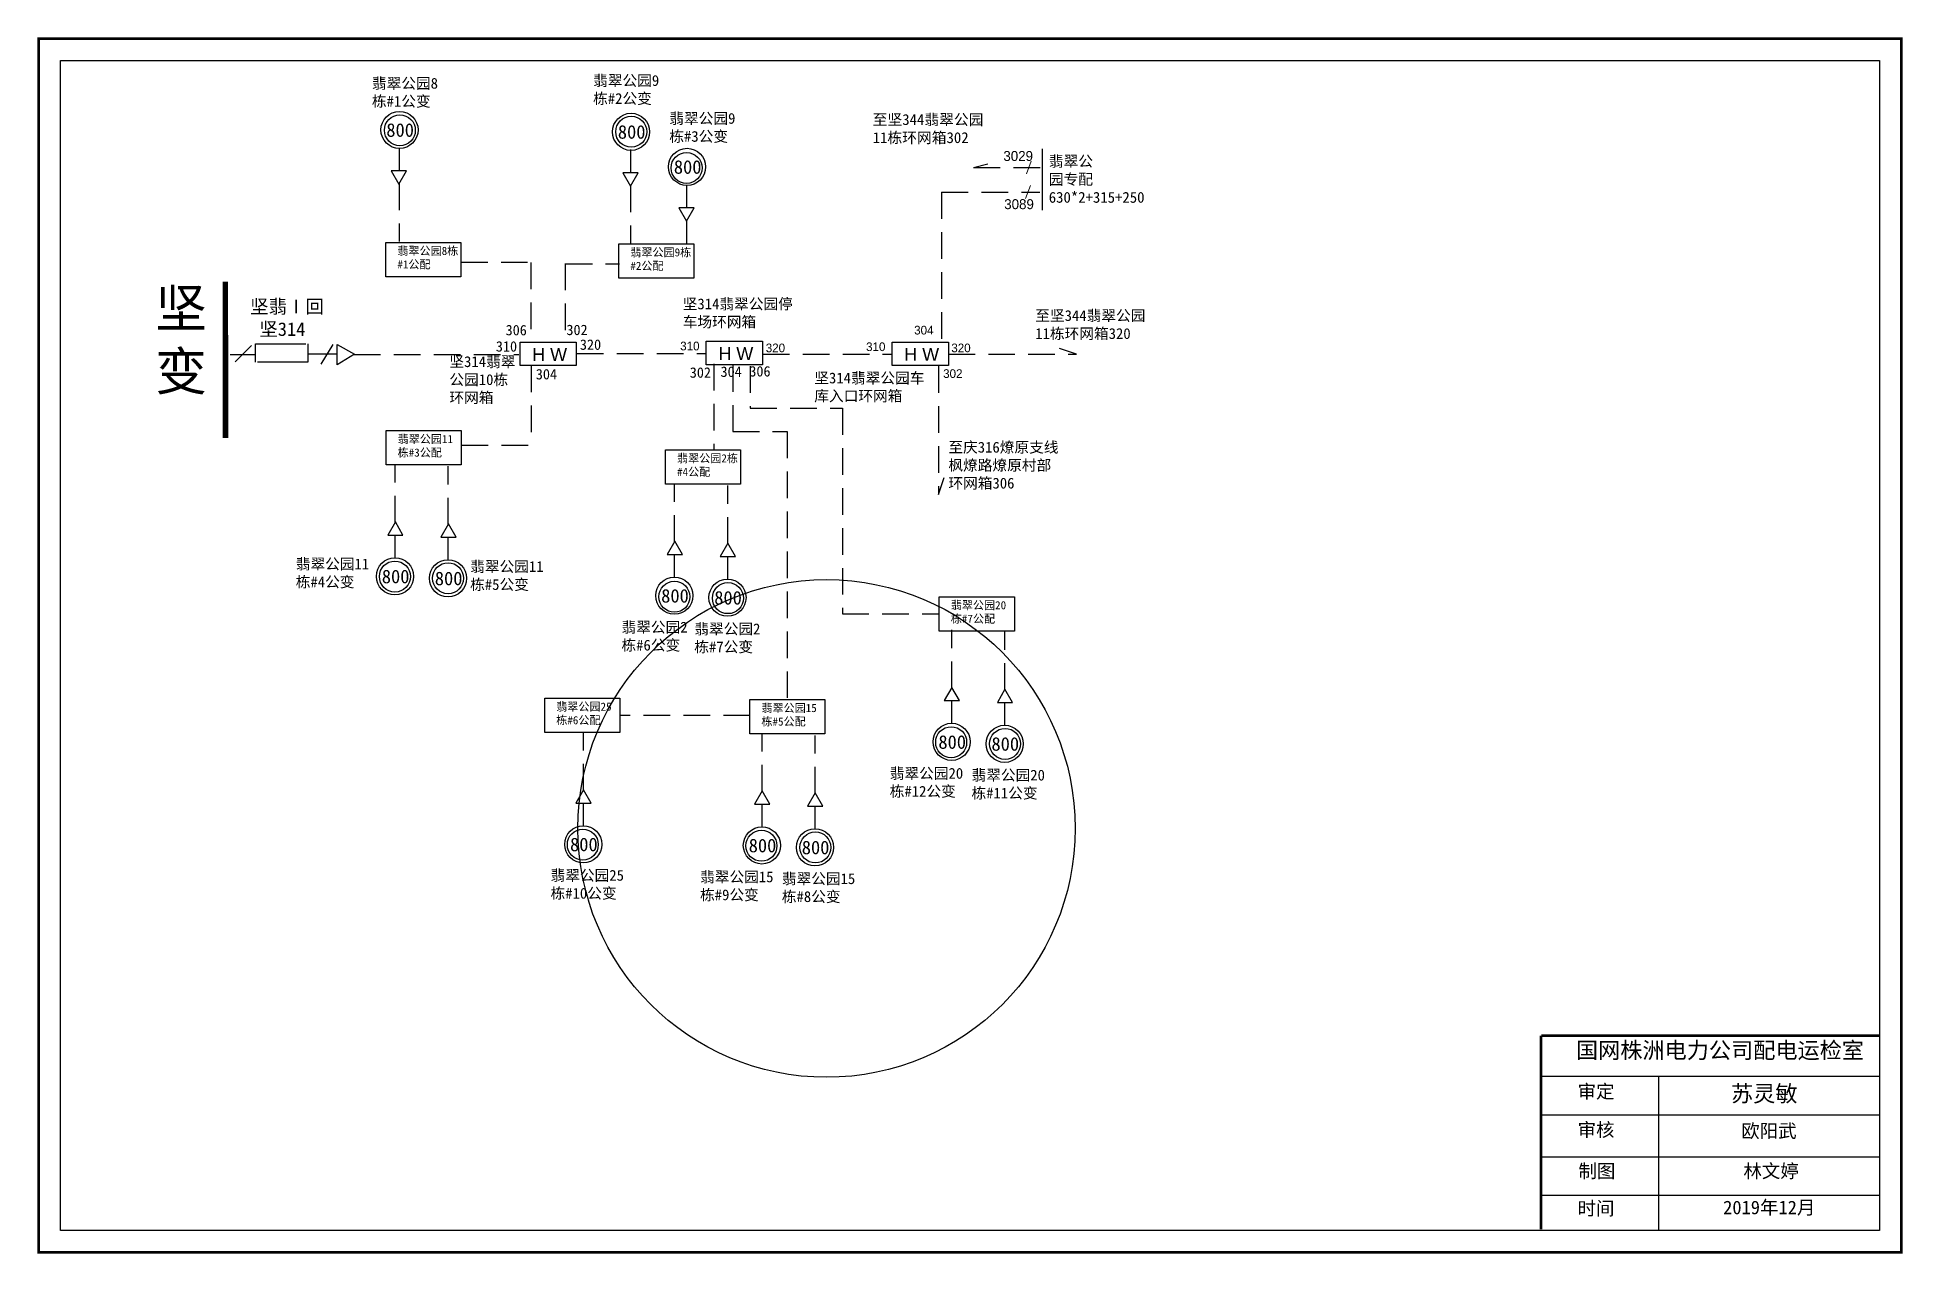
# Model space of a CAD drawing. Extents: x 0 to 344, y -1 to 224.
import ezdxf

# ---------------------------------------------------------------- set-up
doc = ezdxf.new("R2010")
doc.units = 0
doc.header["$LTSCALE"] = 0.774411
doc.linetypes.add('ACAD_ISO02W100', pattern=[15, 12, -3])
doc.linetypes.add('DASHED2', pattern=[9.525, 6.35, -3.175])
doc.layers.get('0').update_dxf_attribs({"linetype": 'CONTINUOUS'})
doc.layers.add('0-RefEdit0', color=7, linetype='CONTINUOUS')
doc.layers.add('MiniCADLayer', color=7, linetype='CONTINUOUS', lineweight=20)
doc.styles.add('hztxt_txtstyle_0.00_0_0', font='', dxfattribs={"bigfont": 'hztxt.shx'})
doc.styles.add('hztxt_txtstyle_1.99_0_0', font='', dxfattribs={"height": 1.9941, "bigfont": 'hztxt.shx'})
doc.styles.get("Standard").update_dxf_attribs({"font": '', "height": 2.5})
doc.styles.add('字体', font='simkai_0.ttf', dxfattribs={"height": 2.5})
doc.styles.get('hztxt_txtstyle_0.00_0_0').set_extended_font_data('hztxt')
doc.styles.get('hztxt_txtstyle_1.99_0_0').set_extended_font_data('hztxt')
doc.styles.get('Standard').set_extended_font_data('SimSun')

msp = doc.modelspace()

# ---------------------------------------------------------------- linework, layer by layer
at = {"linetype": 'DASHED2'}
for p, q in [((66.41, 203.45), (66.41, 199.14)), ((109.17, 203.1), (109.17, 198.79)), ((66.41, 196.85), (66.41, 186.13)), ((109.16, 196.5), (109.16, 185.78)), ((119.51, 196.63), (119.51, 192.32)), ((166.59, 195.26), (166.59, 167.59)), ((119.5, 190.03), (119.5, 185.73)), ((90.76, 182.25), (90.76, 167.62)), ((97.06, 182.11), (97.06, 167.48)), ((99.25, 165.49), (122.92, 165.49)), ((133.58, 165.35), (157.26, 165.35)), ((167.85, 165.35), (191.53, 165.35)), ((58.09, 165.32), (88.55, 165.32)), ((90.83, 163.24), (90.83, 148.61)), ((124.56, 163.57), (124.56, 147.57)), ((166, 163.12), (166, 139.44)), ((65.7, 134.29), (65.7, 145.02)), ((75.49, 133.93), (75.49, 144.66)), ((117.3, 130.72), (117.3, 141.45)), ((127.09, 130.37), (127.09, 141.09)), ((65.69, 127.69), (65.69, 132)), ((75.49, 127.34), (75.49, 131.65)), ((117.29, 124.13), (117.29, 128.44)), ((127.09, 123.77), (127.09, 128.08)), ((168.48, 103.75), (168.48, 114.48)), ((178.28, 103.39), (178.28, 114.12)), ((168.48, 97.15), (168.48, 101.46)), ((178.27, 96.8), (178.27, 101.11)), ((100.46, 84.84), (100.46, 95.57)), ((133.46, 84.64), (133.46, 95.37)), ((143.25, 84.28), (143.25, 95.01)), ((100.46, 78.25), (100.46, 82.56)), ((133.45, 78.04), (133.45, 82.35)), ((143.25, 77.69), (143.25, 82))]:
    msp.add_line(p, q, dxfattribs=at)
at = {"color": 0, "linetype": 'DASHED2'}
for p, q in [((172.51, 199.8), (184.89, 199.8)), ((166.6, 195.26), (184.73, 195.26)), ((77.86, 182.35), (90.85, 182.35)), ((97.18, 182.04), (107.14, 182.04)), ((77.94, 148.56), (90.93, 148.56))]:
    msp.add_line(p, q, dxfattribs=at)
at = {"linetype": 'Continuous'}
for p, q in [((39.13, 166.96), (36.14, 163.96)), ((49.58, 165.41), (54.84, 165.41)), ((52.04, 163.54), (54.23, 167.17)), ((54.95, 163.39), (54.95, 167.16)), ((54.95, 167.16), (58.18, 165.35)), ((191.53, 165.35), (188.35, 166.42)), ((58.18, 165.35), (54.95, 163.39)), ((166, 139.44), (167.06, 142.62)), ((277.35, 32.1), (339.71, 32.1)), ((298.99, 32.09), (298.99, 3.76)), ((277.35, 25), (339.71, 25)), ((277.35, 17.25), (339.71, 17.25)), ((277.35, 10.14), (339.71, 10.14))]:
    msp.add_line(p, q, dxfattribs=at)
at = {"linetype": 'ACAD_ISO02W100'}
msp.add_line((39.89, 165.24), (35.21, 165.24), dxfattribs=at)
at = {"linetype": 'Continuous', "const_width": 0.5}
msp.add_lwpolyline([(-0.15, 223.58), (343.83, 223.58), (343.83, -0.39), (-0.15, -0.39)], close=True, dxfattribs=at)
at = {"linetype": 'Continuous'}
for points in [[(3.9, 219.53), (339.78, 219.53), (339.78, 3.66), (3.9, 3.66)], [(66.39, 196.73), (67.8, 199.18), (64.97, 199.18)], [(109.14, 196.38), (110.55, 198.83), (107.73, 198.83)], [(119.48, 189.91), (120.89, 192.36), (118.07, 192.36)], [(63.96, 185.98), (77.83, 185.98), (77.83, 179.64), (63.96, 179.64)], [(106.98, 185.71), (120.86, 185.71), (120.86, 179.38), (106.98, 179.38)], [(88.74, 167.56), (99.13, 167.56), (99.13, 163.24), (88.74, 163.24)], [(123.12, 167.73), (133.51, 167.73), (133.51, 163.4), (123.12, 163.4)], [(157.45, 167.59), (167.84, 167.59), (167.84, 163.26), (157.45, 163.26)], [(64.01, 151.27), (77.88, 151.27), (77.88, 144.93), (64.01, 144.93)], [(115.61, 147.7), (129.48, 147.7), (129.48, 141.36), (115.61, 141.36)], [(65.72, 134.41), (64.31, 131.97), (67.13, 131.97)], [(75.51, 134.06), (74.1, 131.61), (76.93, 131.61)], [(117.32, 130.85), (115.9, 128.4), (118.73, 128.4)], [(127.11, 130.49), (125.7, 128.04), (128.53, 128.04)], [(166.16, 120.59), (180.03, 120.59), (180.03, 114.26), (166.16, 114.26)], [(168.5, 103.87), (167.09, 101.43), (169.92, 101.43)], [(178.3, 103.52), (176.89, 101.07), (179.71, 101.07)], [(93.3, 101.88), (107.17, 101.88), (107.17, 95.54), (93.3, 95.54)], [(131.19, 101.62), (145.06, 101.62), (145.06, 95.28), (131.19, 95.28)], [(100.48, 84.97), (99.07, 82.52), (101.9, 82.52)], [(133.48, 84.76), (132.06, 82.32), (134.89, 82.32)], [(143.27, 84.41), (141.86, 81.96), (144.69, 81.96)]]:
    msp.add_lwpolyline(points, close=True, dxfattribs=at)
for points, const_width in [([(34.34, 178.73), (34.36, 149.91)], 1), ([(277.31, 39.61), (277.31, 3.88)], 0.5), ([(277.35, 39.61), (339.71, 39.61)], 0.5)]:
    msp.add_lwpolyline(points, dxfattribs=dict(at, const_width=const_width))
at = {"linetype": 'ACAD_ISO02W100'}
msp.add_lwpolyline([(49.57, 167.24), (49.57, 163.9), (39.89, 163.9), (39.89, 167.24)], close=True, dxfattribs=at)
at = {"linetype": 'DASHED2'}
for points in [[(128.02, 163.35), (128.02, 151.06), (138.07, 151.06), (138.07, 101.91)], [(131.27, 163.14), (131.27, 155.4), (148.27, 155.4), (148.27, 117.41), (166.17, 117.41)], [(131.24, 98.67), (107.1, 98.67)]]:
    msp.add_lwpolyline(points, dxfattribs=at)
at = {"linetype": 'Continuous'}
for centre, radius in [((66.49, 206.74), 3.43), ((66.55, 206.67), 2.86), ((109.25, 206.39), 3.43), ((109.28, 206.41), 2.86), ((119.59, 199.92), 3.43), ((119.5, 199.72), 2.86), ((65.65, 124.35), 3.43), ((65.64, 124.32), 2.86), ((75.45, 124), 3.43), ((75.45, 124), 2.86), ((117.25, 120.79), 3.43), ((117.25, 120.59), 2.86), ((127.05, 120.43), 3.43), ((127.13, 120.33), 2.86), ((168.44, 93.81), 3.43), ((168.36, 93.74), 2.86), ((178.24, 93.45), 3.43), ((178.31, 93.44), 2.86), ((100.42, 74.9), 3.43), ((100.34, 74.84), 2.86), ((133.41, 74.7), 3.43), ((133.33, 74.64), 2.86), ((143.21, 74.34), 3.43), ((143.28, 74.33), 2.86)]:
    msp.add_circle(centre, radius, dxfattribs=at)
at = {"color": 1, "linetype": 'Continuous'}
msp.add_circle((145.34, 77.83), 45.92, dxfattribs=at)
at = {"layer": '0-RefEdit0', "color": 0, "linetype": 'Continuous'}
msp.add_line((185.15, 203.27), (185.15, 191.93), dxfattribs=at)
at = {"layer": '0-RefEdit0', "color": 0, "linetype": 'DASHED2'}
msp.add_line((172.47, 199.79), (175.14, 200.51), dxfattribs=at)
at = {"layer": 'MiniCADLayer', "color": 0, "linetype": 'DASHED2', "ltscale": 0.744954}
for p, q in [((183.15, 201), (182.26, 198.62)), ((182.99, 196.47), (182.1, 194.08))]:
    msp.add_line(p, q, dxfattribs=at)

# ---------------------------------------------------------------- texts
at = {"attachment_point": 1}
for s, insert, char_height, width, style in [('{\\fSimSun|b0|i0|c134|p2;翡翠公园9栋#2公变}', (102.24, 216.85), 1.989, 13.6186, 'hztxt_txtstyle_1.99_0_0'), ('{\\fSimSun|b0|i0|c134|p2;翡翠公园8栋#1公变}', (61.39, 216.34), 1.989, 13.6186, 'hztxt_txtstyle_1.99_0_0'), ('{\\fSimSun|b0|i0|c134|p2;翡翠公园9栋#3公变}', (116.31, 209.86), 1.989, 13.6186, 'hztxt_txtstyle_1.99_0_0'), ('{\\fSimSun|b0|i0|c134|p2;至坚344翡翠公园11栋环网箱302}', (153.87, 209.65), 2, 21.732, 'hztxt_txtstyle_0.00_0_0'), ('{\\fSimSun|b0|i0|c134|p2;翡翠公园专配\\P630*2+315+250}', (186.38, 201.97), 2, 10.2399, 'hztxt_txtstyle_0.00_0_0'), ('{\\fSimSun|b0|i0|c134|p2;坚314翡翠公园停车场环网箱}', (118.79, 175.63), 1.989, 21.0903, 'hztxt_txtstyle_1.99_0_0'), ('{\\fSimSun|b0|i0|c134|p2;至坚344翡翠公园11栋环网箱320}', (183.89, 173.47), 1.989, 21.0903, 'hztxt_txtstyle_1.99_0_0'), ('{\\fSimSun|b0|i0|c134|p2;306}', (86.08, 170.76), 1.92, 5.0331, 'hztxt_txtstyle_0.00_0_0'), ('{\\fSimSun|b0|i0|c134|p2;302}', (97.31, 170.8), 1.92, 5.0331, 'hztxt_txtstyle_0.00_0_0'), ('304', (161.53, 170.59), 1.6, 4.1943, 'hztxt_txtstyle_0.00_0_0'), ('{\\fSimSun|b0|i0|c134|p2;310}', (84.28, 167.75), 1.92, 5.0331, 'hztxt_txtstyle_0.00_0_0'), ('{\\fSimSun|b0|i0|c134|p2;320}', (99.8, 168.08), 1.92, 5.0331, 'hztxt_txtstyle_0.00_0_0'), ('310', (118.32, 167.66), 1.6, 4.1943, 'hztxt_txtstyle_0.00_0_0'), ('320', (134.12, 167.31), 1.6, 4.1943, 'hztxt_txtstyle_0.00_0_0'), ('310', (152.65, 167.53), 1.6, 4.1943, 'hztxt_txtstyle_0.00_0_0'), ('320', (168.39, 167.31), 1.6, 4.1943, 'hztxt_txtstyle_0.00_0_0'), ('{\\fSimSun|b0|i0|c134|p2;坚314翡翠公园10栋环网箱}', (75.7, 164.97), 1.989, 12.315, 'hztxt_txtstyle_1.99_0_0'), ('{\\fSimSun|b0|i0|c134|p2;304}', (91.66, 162.62), 1.92, 5.0331, 'hztxt_txtstyle_0.00_0_0'), ('{\\fSimSun|b0|i0|c134|p2;302}', (120.09, 162.93), 1.92, 5.0331, 'hztxt_txtstyle_0.00_0_0'), ('{\\fSimSun|b0|i0|c134|p2;304}', (125.77, 163.08), 1.92, 5.0331, 'hztxt_txtstyle_0.00_0_0'), ('{\\fSimSun|b0|i0|c134|p2;306}', (131.09, 163.16), 1.92, 5.0331, 'hztxt_txtstyle_0.00_0_0'), ('{\\fSimSun|b0|i0|c134|p2;坚314翡翠公园车库入口环网箱}', (143.08, 161.96), 1.989, 21.0903, 'hztxt_txtstyle_1.99_0_0'), ('302', (166.88, 162.57), 1.6, 4.1943, 'hztxt_txtstyle_0.00_0_0'), ('{\\fSimSun|b0|i0|c134|p2;至庆316燎原支线枫燎路燎原村部环网箱306}', (167.85, 149.18), 1.989, 21.0903, 'hztxt_txtstyle_1.99_0_0'), ('{\\fSimSun|b0|i0|c134|p2;翡翠公园11栋#4公变}', (47.33, 127.64), 1.989, 13.6186, 'hztxt_txtstyle_1.99_0_0'), ('{\\fSimSun|b0|i0|c134|p2;翡翠公园11栋#5公变}', (79.53, 127.16), 1.989, 13.6186, 'hztxt_txtstyle_1.99_0_0'), ('{\\fSimSun|b0|i0|c134|p2;翡翠公园2栋#6公变}', (107.48, 115.97), 1.989, 13.6186, 'hztxt_txtstyle_1.99_0_0'), ('{\\fSimSun|b0|i0|c134|p2;翡翠公园2栋#7公变}', (120.93, 115.65), 1.989, 13.6186, 'hztxt_txtstyle_1.99_0_0'), ('{\\fSimSun|b0|i0|c134|p2;翡翠公园20栋#12公变}', (157.02, 89), 1.989, 14.327, 'hztxt_txtstyle_1.99_0_0'), ('{\\fSimSun|b0|i0|c134|p2;翡翠公园20栋#11公变}', (172.12, 88.67), 1.989, 15.0354, 'hztxt_txtstyle_1.99_0_0'), ('{\\fSimSun|b0|i0|c134|p2;翡翠公园25栋#10公变}', (94.38, 70.18), 1.989, 14.327, 'hztxt_txtstyle_1.99_0_0'), ('{\\fSimSun|b0|i0|c134|p2;翡翠公园15栋#9公变}', (121.99, 69.89), 1.989, 14.327, 'hztxt_txtstyle_1.99_0_0'), ('{\\fSimSun|b0|i0|c134|p2;翡翠公园15栋#8公变}', (137.09, 69.56), 1.989, 15.0354, 'hztxt_txtstyle_1.99_0_0')]:
    msp.add_mtext(s, dxfattribs=dict(at, insert=insert, char_height=char_height, width=width, style=style))
at = {"linetype": 'Continuous', "attachment_point": 1, "style": '字体'}
for s, insert, char_height, width in [('{\\fSimSun|b0|i0|c134|p2;800}', (64.05, 207.97), 2.5, 22.8827), ('{\\fSimSun|b0|i0|c134|p2;800}', (106.81, 207.62), 2.5, 22.8827), ('{\\fSimSun|b0|i0|c134|p2;800}', (117.15, 201.15), 2.5, 22.8827), ('{\\fSimSun|b0|i0|c134|p2;翡翠公园}8{\\fSimSun|b0|i0|c134|p2;栋}#1{\\fSimSun|b0|i0|c134|p2;公配}', (66.09, 185.17), 1.5, 11.3907), ('{\\fSimSun|b0|i0|c134|p2;翡翠公园}9{\\fSimSun|b0|i0|c134|p2;栋}#2{\\fSimSun|b0|i0|c134|p2;公配}', (109.11, 184.9), 1.5, 11.3907), ('{\\fSimSun|b0|i0|c134|p2;坚\\f\uffbfﾬￌﾣﾤ_GB2312|b0|i0|c134|p49; \\P\\fSimSun|b0|i0|c134|p2;变}', (21.37, 177.37), 7, 46.6545), ('{\\fSimSun|b0|i0|c134|p2;坚翡Ⅰ回\\P 坚314}', (38.9, 175.4), 2.5, 22.8827), ('{\\fSimSun|b0|i0|c134|p2;翡翠公园11栋#3公配}', (66.14, 150.45), 1.5, 11.3907), ('{\\fSimSun|b0|i0|c134|p2;翡翠公园2栋#4公配}', (117.74, 146.89), 1.5, 11.3907), ('{\\fSimSun|b0|i0|c134|p2;800}', (63.22, 125.58), 2.5, 22.8827), ('{\\fSimSun|b0|i0|c134|p2;800}', (73.01, 125.22), 2.5, 22.8827), ('{\\fSimSun|b0|i0|c134|p2;800}', (114.81, 122.01), 2.5, 22.8827), ('{\\fSimSun|b0|i0|c134|p2;800}', (124.61, 121.65), 2.5, 22.8827), ('{\\fSimSun|b0|i0|c134|p2;翡翠公园20栋#7公配}', (168.29, 119.78), 1.5, 11.3907), ('{\\fSimSun|b0|i0|c134|p2;翡翠公园25栋#6公配}', (95.43, 101.06), 1.5, 11.3907), ('{\\fSimSun|b0|i0|c134|p2;翡翠公园15栋#5公配}', (133.32, 100.81), 1.5, 11.3907), ('{\\fSimSun|b0|i0|c134|p2;800}', (166, 95.03), 2.5, 22.8827), ('{\\fSimSun|b0|i0|c134|p2;800}', (175.8, 94.68), 2.5, 22.8827), ('{\\fSimSun|b0|i0|c134|p2;800}', (97.98, 76.13), 2.5, 22.8827), ('{\\fSimSun|b0|i0|c134|p2;800}', (130.97, 75.93), 2.5, 22.8827), ('{\\fSimSun|b0|i0|c134|p2;800}', (140.77, 75.57), 2.5, 22.8827), ('国网株洲电力公司配电运检室', (283.74, 38.4), 3, 82.0179), ('{\\fSimSun|b0|i0|c134|p2;苏灵敏}', (312.38, 30.41), 3, 23.4615)]:
    msp.add_mtext(s, dxfattribs=dict(at, insert=insert, char_height=char_height, width=width))
at = {"color": 0, "char_height": 1.84, "width": 13.1434, "attachment_point": 1, "style": 'hztxt_txtstyle_0.00_0_0'}
for s, insert in [('3029', (178, 202.85)), ('3089', (178.16, 193.96))]:
    msp.add_mtext(s, dxfattribs=dict(at, insert=insert))
at = {"linetype": 'DASHED2', "char_height": 2.3678, "width": 7.8343, "attachment_point": 1, "style": 'hztxt_txtstyle_0.00_0_0'}
for insert in [(91, 166.49), (125.38, 166.65), (159.71, 166.51)]:
    msp.add_mtext('{\\fArial|b0|i0|c0|p32;H W}', dxfattribs=dict(at, insert=insert))
at = {"linetype": 'Continuous', "char_height": 2.5, "width": 23.4615, "attachment_point": 1}
for s, insert in [('审定', (284.04, 30.54)), ('审核', (284.04, 23.48)), ('欧阳武', (314.26, 23.27)), ('制图', (284.2, 15.86)), ('林文婷', (314.66, 15.86)), ('时间', (284.04, 8.97)), ('2019年12月', (310.92, 9.14))]:
    msp.add_mtext(s, dxfattribs=dict(at, insert=insert))

doc.saveas('drawing.dxf')
